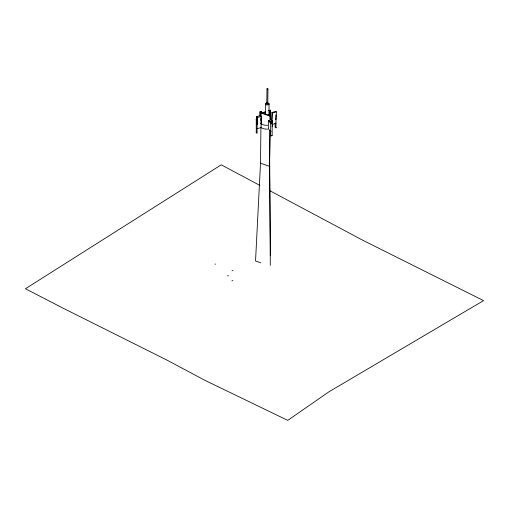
<?xml version="1.0" encoding="UTF-8"?>
<svg xmlns="http://www.w3.org/2000/svg" width="509" height="509" viewBox="0 0 509 509"><rect width="100%" height="100%" fill="white"/><g stroke="black" fill="none" stroke-linecap="round" stroke-linejoin="round"><path stroke-width="0.76" d="M256.262 119.443L256.25 132.264A1.05 0.592 3 0 0 257.09 133.161L257.102 120.334L256.262 119.443A1.05 0.592 3 0 0 257.102 120.334M261.62 111.503A1.05 0.592 3 0 0 260.086 111.923L260.08 115.708L260.086 111.923L261.62 111.503L261.613 113.011M257.096 128.662L261.06 127.574L261.448 116.389L260.614 115.492L256.644 116.586L256.453 120.264M268.459 120.678L270.635 122.993L271.316 122.777L269.146 120.455L268.459 120.678L268.453 129L270.623 131.322L271.31 131.106M272.169 122.542L270.635 122.993A1.05 0.592 3 0 0 272.169 122.542L272.15 135.369L270.623 135.788L270.635 122.968L271.316 122.777M271.545 123.184L271.551 120.124L272.016 120.62L272.01 122.917M271.634 123.28L271.952 112.464L275.916 111.369L276.381 111.865L275.986 119.526L275.522 119.036M276.094 114.849A1.05 0.592 3 0 1 275.986 115.028L275.973 127.854L275.134 126.957L275.14 123.184M260.703 262.79L255.537 260.977L260.513 163.204L260.932 127.148M260.971 124.018L261.098 113.043L265.329 111.687M265.367 113.895L265.488 104.001M266.799 103.919L266.977 88.91L267.454 88.63L267.95 88.91L267.772 103.912L267.053 104.16L266.932 103.715M269.07 103.811L268.937 115.225A1.801 1.043 0.7 0 0 268.606 114.716M269.999 130.323L269.573 166.379L270.298 265.361M270.088 122.491L270.266 110.109L268.148 110.79M260.513 163.204L269.573 166.379L270.024 130.489M270.152 119.513L270.266 110.109M269.471 110.886L269.395 115.422L262.669 113.062L265.692 112.095M256.88 121.492L257.109 117.083M256.644 116.586L257.484 117.484L257.096 124.839L256.721 124.438M260.843 120.404L260.958 118.196M272.016 120.62L272.417 112.953L271.952 112.464M267.95 88.91L266.977 88.91M261.168 113.113L260.086 111.955L260.767 111.738L262.396 113.475M260.086 111.955L260.767 111.738M231.996 270.743L233.014 270.438M227.389 275.929L228.407 275.63M231.875 280.898L232.893 280.593M272.417 112.953L276.381 111.865M257.484 117.484L261.448 116.389M272.01 124.444L275.98 123.356L275.604 122.955M261.098 113.043L270.164 116.217M259.813 185.378L221.243 164.821L25.45 288.737L63.358 308.314L167.098 360.168L205 380.369L287.75 420.37L329.088 391.714L483.55 300.622L362.892 240.305L269.63 190.608M260.691 123.35L261.066 123.744M260.684 127.174L261.06 127.574M215.154 263.872L215.173 264.464M269.675 160.271L270.457 255.403M267.562 102.875A1.801 1.043 0.7 0 1 268.771 104.504A1.801 1.043 0.7 0 1 265.73 104.428A1.801 1.043 0.7 0 1 267.091 102.863M267.613 125.239A6.293 3.557 3 0 1 261.569 124.037M270.654 119.43A6.293 3.557 3 0 1 272.15 122.949M275.134 126.957A1.05 0.592 3 0 1 275.973 127.854M267.607 129.063A6.293 3.557 3 0 1 261.569 127.861M272.22 124.934A6.293 3.557 3 0 1 272.143 126.773M272.15 135.369A1.05 0.592 3 0 1 270.623 135.788"/></g></svg>
